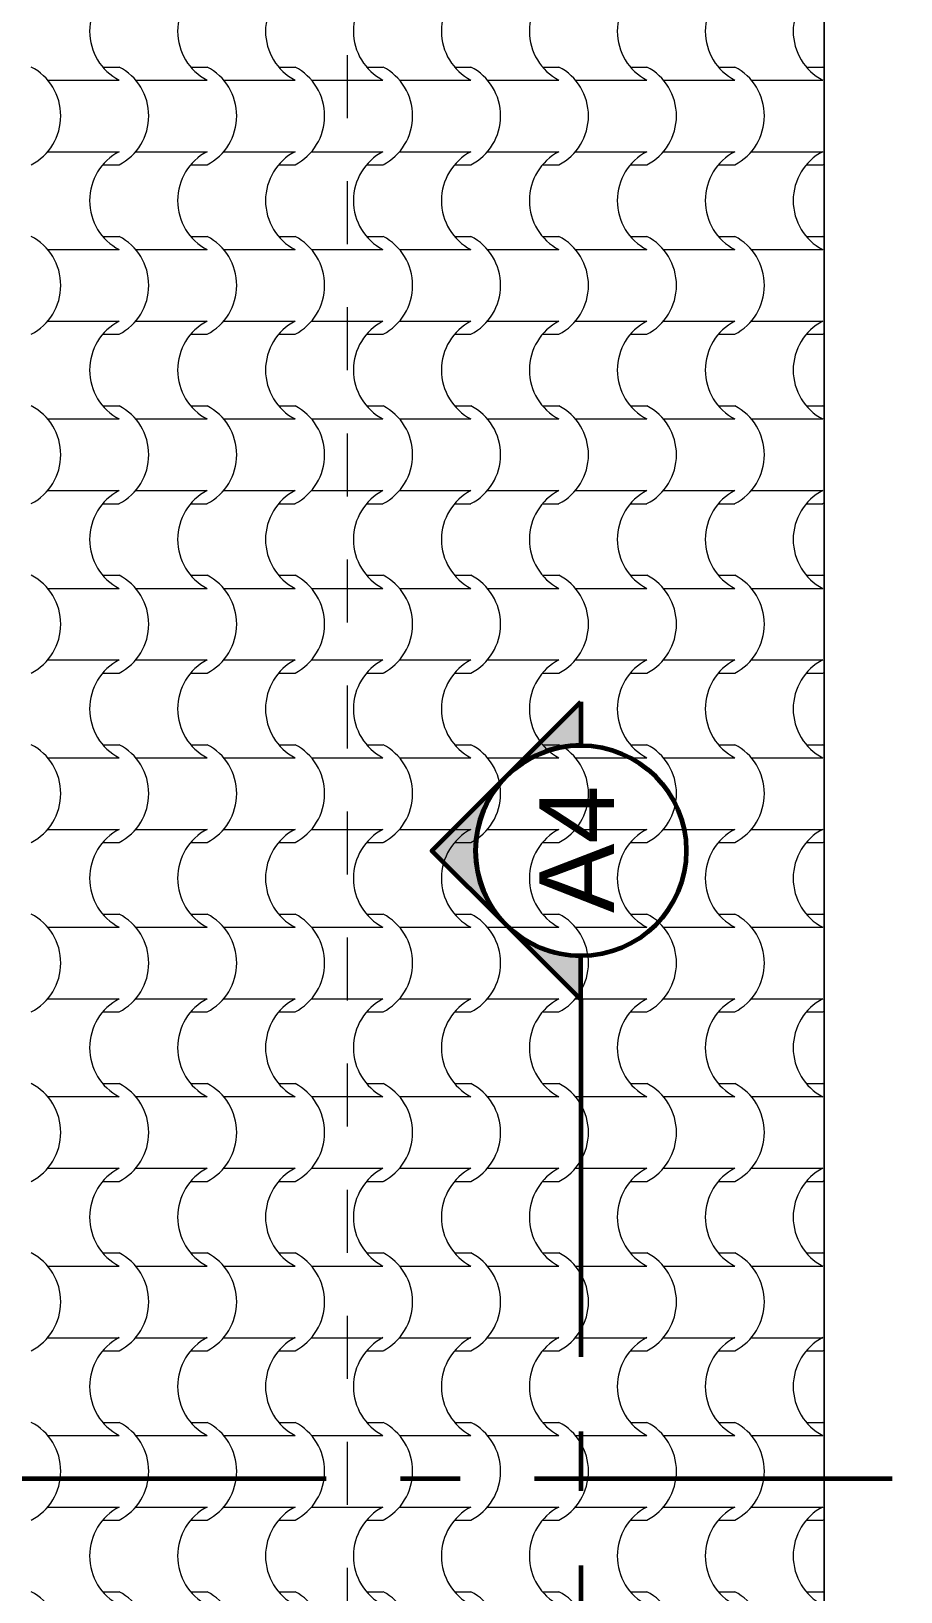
# Model space of a CAD drawing. Header units: metres. Extents: x -41 to 412, y -15 to 25.
# Drawn here: x 141.819 to 143.278, y 9.293 to 11.913 of the extents above; entities that cross this region are included whole.
import ezdxf

# ---------------------------------------------------------------- set-up
doc = ezdxf.new("R2010")
doc.units = ezdxf.units.M
doc.header["$MEASUREMENT"] = 0
doc.linetypes.add('Dashed', pattern=[0.211667, 0.105833, -0.105833])
doc.linetypes.add('Linea punta', pattern=[0.85, 0.6, -0.125, 0, -0.125])
for name, color, linetype in [('2D Drafting - General', 7, 'Continuous'), ('Dimensioning - General', 7, 'Continuous'), ('Interior - Furniture', 7, 'Continuous'), ('Marker - Section', 7, 'Continuous'), ('Shell - Roof', 7, 'Continuous')]:
    doc.layers.add(name, color=color, linetype=linetype)
doc.styles.add('GENERATED_STYLE_2', font='arial.ttf')
doc.dimstyles.new('GENERATED_STYLE__1', dxfattribs={"dimtxt": 0.1, "dimasz": 0.0475, "dimexe": 0.18, "dimexo": 0.2, "dimgap": 0.09, "dimtad": 3, "dimzin": 0, "dimdsep": 46, "dimtxsty": 'GENERATED_STYLE_2', "dimblk": 'ARROWHEAD_2', "dimblk1": 'ARROWHEAD_2', "dimblk2": 'ARROWHEAD_2', "dimcen": 0.09, "dimclrd": 256, "dimclre": 256, "dimclrt": 5, "dimazin": 0, "dimtfac": 1, "dimtdec": 4, "dimtmove": 0, "dimatfit": 3, "dimfxl": 1, "dimtolj": 1, "dimtzin": 0, "dimarcsym": 0})

# ---------------------------------------------------------------- blocks, each defined once
blk = doc.blocks.new('*X48', base_point=(152.192, 0))
at = {"layer": 'Shell - Roof', "color": 23, "linetype": 'Continuous', "lineweight": 13, "true_color": 0xbf8080}
for p, q in [((141.9386, 11.8528), (141.9661, 11.8528)), ((142.0862, 11.8528), (142.1138, 11.8528)), ((142.2339, 11.8528), (142.2614, 11.8528)), ((142.3815, 11.8528), (142.409, 11.8528)), ((142.5291, 11.8528), (142.5567, 11.8528)), ((142.6768, 11.8528), (142.7043, 11.8528)), ((142.8244, 11.8528), (142.8519, 11.8528)), ((142.972, 11.8528), (142.9996, 11.8528)), ((143.1197, 11.8528), (143.1472, 11.8528)), ((141.8464, 11.8308), (141.9063, 11.8308)), ((141.9063, 11.8308), (141.9661, 11.8308)), ((141.994, 11.8308), (142.0539, 11.8308)), ((142.0539, 11.8308), (142.1138, 11.8308)), ((142.1417, 11.8308), (142.2015, 11.8308)), ((142.2015, 11.8308), (142.2614, 11.8308)), ((142.2893, 11.8308), (142.3492, 11.8308)), ((142.3492, 11.8308), (142.409, 11.8308)), ((142.4369, 11.8308), (142.4968, 11.8308)), ((142.4968, 11.8308), (142.5567, 11.8308)), ((142.5846, 11.8308), (142.6444, 11.8308)), ((142.6444, 11.8308), (142.7043, 11.8308)), ((142.7322, 11.8308), (142.7921, 11.8308)), ((142.7921, 11.8308), (142.8519, 11.8308)), ((142.8798, 11.8308), (142.9397, 11.8308)), ((142.9397, 11.8308), (142.9996, 11.8308)), ((143.0274, 11.8308), (143.0873, 11.8308)), ((143.0873, 11.8308), (143.1472, 11.8308)), ((141.8464, 11.7106), (141.9063, 11.7106)), ((141.9063, 11.7106), (141.9661, 11.7106)), ((141.9386, 11.6886), (141.9661, 11.6886)), ((141.994, 11.7106), (142.0539, 11.7106)), ((142.0539, 11.7106), (142.1138, 11.7106)), ((142.0862, 11.6886), (142.1138, 11.6886)), ((142.1417, 11.7106), (142.2015, 11.7106)), ((142.2015, 11.7106), (142.2614, 11.7106)), ((142.2339, 11.6886), (142.2614, 11.6886)), ((142.2893, 11.7106), (142.3492, 11.7106)), ((142.3492, 11.7106), (142.409, 11.7106)), ((142.3815, 11.6886), (142.409, 11.6886)), ((142.4369, 11.7106), (142.4968, 11.7106)), ((142.4968, 11.7106), (142.5567, 11.7106)), ((142.5291, 11.6886), (142.5567, 11.6886)), ((142.5846, 11.7106), (142.6444, 11.7106)), ((142.6444, 11.7106), (142.7043, 11.7106)), ((142.6768, 11.6886), (142.7043, 11.6886)), ((142.7322, 11.7106), (142.7921, 11.7106)), ((142.7921, 11.7106), (142.8519, 11.7106)), ((142.8244, 11.6886), (142.8519, 11.6886)), ((142.8798, 11.7106), (142.9397, 11.7106)), ((142.9397, 11.7106), (142.9996, 11.7106)), ((142.972, 11.6886), (142.9996, 11.6886)), ((143.0274, 11.7106), (143.0873, 11.7106)), ((143.0873, 11.7106), (143.1472, 11.7106)), ((143.1197, 11.6886), (143.1472, 11.6886)), ((141.9386, 11.5684), (141.9661, 11.5684)), ((142.0862, 11.5684), (142.1138, 11.5684)), ((142.2339, 11.5684), (142.2614, 11.5684)), ((142.3815, 11.5684), (142.409, 11.5684)), ((142.5291, 11.5684), (142.5567, 11.5684)), ((142.6768, 11.5684), (142.7043, 11.5684)), ((142.8244, 11.5684), (142.8519, 11.5684)), ((142.972, 11.5684), (142.9996, 11.5684)), ((143.1197, 11.5684), (143.1472, 11.5684)), ((141.8464, 11.5463), (141.9063, 11.5463)), ((141.9063, 11.5463), (141.9661, 11.5463)), ((141.994, 11.5463), (142.0539, 11.5463)), ((142.0539, 11.5463), (142.1138, 11.5463)), ((142.1417, 11.5463), (142.2015, 11.5463)), ((142.2015, 11.5463), (142.2614, 11.5463)), ((142.2893, 11.5463), (142.3492, 11.5463)), ((142.3492, 11.5463), (142.409, 11.5463)), ((142.4369, 11.5463), (142.4968, 11.5463)), ((142.4968, 11.5463), (142.5567, 11.5463)), ((142.5846, 11.5463), (142.6444, 11.5463)), ((142.6444, 11.5463), (142.7043, 11.5463)), ((142.7322, 11.5463), (142.7921, 11.5463)), ((142.7921, 11.5463), (142.8519, 11.5463)), ((142.8798, 11.5463), (142.9397, 11.5463)), ((142.9397, 11.5463), (142.9996, 11.5463)), ((143.0274, 11.5463), (143.0873, 11.5463)), ((143.0873, 11.5463), (143.1472, 11.5463)), ((141.8464, 11.4261), (141.9063, 11.4261)), ((141.9063, 11.4261), (141.9661, 11.4261)), ((141.994, 11.4261), (142.0539, 11.4261)), ((142.0539, 11.4261), (142.1138, 11.4261)), ((142.1417, 11.4261), (142.2015, 11.4261)), ((142.2015, 11.4261), (142.2614, 11.4261)), ((142.2893, 11.4261), (142.3492, 11.4261)), ((142.3492, 11.4261), (142.409, 11.4261)), ((142.4369, 11.4261), (142.4968, 11.4261)), ((142.4968, 11.4261), (142.5567, 11.4261)), ((142.5846, 11.4261), (142.6444, 11.4261)), ((142.6444, 11.4261), (142.7043, 11.4261)), ((142.7322, 11.4261), (142.7921, 11.4261)), ((142.7921, 11.4261), (142.8519, 11.4261)), ((142.8798, 11.4261), (142.9397, 11.4261)), ((142.9397, 11.4261), (142.9996, 11.4261)), ((143.0274, 11.4261), (143.0873, 11.4261)), ((143.0873, 11.4261), (143.1472, 11.4261)), ((141.9386, 11.4041), (141.9661, 11.4041)), ((142.0862, 11.4041), (142.1138, 11.4041)), ((142.2339, 11.4041), (142.2614, 11.4041)), ((142.3815, 11.4041), (142.409, 11.4041)), ((142.5291, 11.4041), (142.5567, 11.4041)), ((142.6768, 11.4041), (142.7043, 11.4041)), ((142.8244, 11.4041), (142.8519, 11.4041)), ((142.972, 11.4041), (142.9996, 11.4041)), ((143.1197, 11.4041), (143.1472, 11.4041)), ((141.9386, 11.2839), (141.9661, 11.2839)), ((142.0862, 11.2839), (142.1138, 11.2839)), ((142.2339, 11.2839), (142.2614, 11.2839)), ((142.3815, 11.2839), (142.409, 11.2839)), ((142.5291, 11.2839), (142.5567, 11.2839)), ((142.6768, 11.2839), (142.7043, 11.2839)), ((142.8244, 11.2839), (142.8519, 11.2839)), ((142.972, 11.2839), (142.9996, 11.2839)), ((143.1197, 11.2839), (143.1472, 11.2839)), ((141.8464, 11.2619), (141.9063, 11.2619)), ((141.9063, 11.2619), (141.9661, 11.2619)), ((141.994, 11.2619), (142.0539, 11.2619)), ((142.0539, 11.2619), (142.1138, 11.2619)), ((142.1417, 11.2619), (142.2015, 11.2619)), ((142.2015, 11.2619), (142.2614, 11.2619)), ((142.2893, 11.2619), (142.3492, 11.2619)), ((142.3492, 11.2619), (142.409, 11.2619)), ((142.4369, 11.2619), (142.4968, 11.2619)), ((142.4968, 11.2619), (142.5567, 11.2619)), ((142.5846, 11.2619), (142.6444, 11.2619)), ((142.6444, 11.2619), (142.7043, 11.2619)), ((142.7322, 11.2619), (142.7921, 11.2619)), ((142.7921, 11.2619), (142.8519, 11.2619)), ((142.8798, 11.2619), (142.9397, 11.2619)), ((142.9397, 11.2619), (142.9996, 11.2619)), ((143.0274, 11.2619), (143.0873, 11.2619)), ((143.0873, 11.2619), (143.1472, 11.2619)), ((141.8464, 11.1416), (141.9063, 11.1416)), ((141.9063, 11.1416), (141.9661, 11.1416)), ((141.994, 11.1416), (142.0539, 11.1416)), ((142.0539, 11.1416), (142.1138, 11.1416)), ((142.1417, 11.1416), (142.2015, 11.1416)), ((142.2015, 11.1416), (142.2614, 11.1416)), ((142.2893, 11.1416), (142.3492, 11.1416)), ((142.3492, 11.1416), (142.409, 11.1416)), ((142.4369, 11.1416), (142.4968, 11.1416)), ((142.4968, 11.1416), (142.5567, 11.1416)), ((142.5846, 11.1416), (142.6444, 11.1416)), ((142.6444, 11.1416), (142.7043, 11.1416)), ((142.7322, 11.1416), (142.7921, 11.1416)), ((142.7921, 11.1416), (142.8519, 11.1416)), ((142.8798, 11.1416), (142.9397, 11.1416)), ((142.9397, 11.1416), (142.9996, 11.1416)), ((143.0274, 11.1416), (143.0873, 11.1416)), ((143.0873, 11.1416), (143.1472, 11.1416)), ((141.9386, 11.1196), (141.9661, 11.1196)), ((142.0862, 11.1196), (142.1138, 11.1196)), ((142.2339, 11.1196), (142.2614, 11.1196)), ((142.3815, 11.1196), (142.409, 11.1196)), ((142.5291, 11.1196), (142.5567, 11.1196)), ((142.6768, 11.1196), (142.7043, 11.1196)), ((142.8244, 11.1196), (142.8519, 11.1196)), ((142.972, 11.1196), (142.9996, 11.1196)), ((143.1197, 11.1196), (143.1472, 11.1196)), ((141.9386, 10.9994), (141.9661, 10.9994)), ((142.0862, 10.9994), (142.1138, 10.9994)), ((142.2339, 10.9994), (142.2614, 10.9994)), ((142.3815, 10.9994), (142.409, 10.9994)), ((142.5291, 10.9994), (142.5567, 10.9994)), ((142.6768, 10.9994), (142.7043, 10.9994)), ((142.8244, 10.9994), (142.8519, 10.9994)), ((142.972, 10.9994), (142.9996, 10.9994)), ((143.1197, 10.9994), (143.1472, 10.9994)), ((141.8464, 10.9774), (141.9063, 10.9774)), ((141.9063, 10.9774), (141.9661, 10.9774)), ((141.994, 10.9774), (142.0539, 10.9774)), ((142.0539, 10.9774), (142.1138, 10.9774)), ((142.1417, 10.9774), (142.2015, 10.9774)), ((142.2015, 10.9774), (142.2614, 10.9774)), ((142.2893, 10.9774), (142.3492, 10.9774)), ((142.3492, 10.9774), (142.409, 10.9774)), ((142.4369, 10.9774), (142.4968, 10.9774)), ((142.4968, 10.9774), (142.5567, 10.9774)), ((142.5846, 10.9774), (142.6444, 10.9774)), ((142.6444, 10.9774), (142.7043, 10.9774)), ((142.7322, 10.9774), (142.7921, 10.9774)), ((142.7921, 10.9774), (142.8519, 10.9774)), ((142.8798, 10.9774), (142.9397, 10.9774)), ((142.9397, 10.9774), (142.9996, 10.9774)), ((143.0274, 10.9774), (143.0873, 10.9774)), ((143.0873, 10.9774), (143.1472, 10.9774)), ((141.8464, 10.8572), (141.9063, 10.8572)), ((141.9063, 10.8572), (141.9661, 10.8572)), ((141.994, 10.8572), (142.0539, 10.8572)), ((142.0539, 10.8572), (142.1138, 10.8572)), ((142.1417, 10.8572), (142.2015, 10.8572)), ((142.2015, 10.8572), (142.2614, 10.8572)), ((142.2893, 10.8572), (142.3492, 10.8572)), ((142.3492, 10.8572), (142.409, 10.8572)), ((142.4369, 10.8572), (142.4968, 10.8572)), ((142.4968, 10.8572), (142.5567, 10.8572)), ((142.5846, 10.8572), (142.6444, 10.8572)), ((142.6444, 10.8572), (142.7043, 10.8572)), ((142.7322, 10.8572), (142.7921, 10.8572)), ((142.7921, 10.8572), (142.8519, 10.8572)), ((142.8798, 10.8572), (142.9397, 10.8572)), ((142.9397, 10.8572), (142.9996, 10.8572)), ((143.0274, 10.8572), (143.0873, 10.8572)), ((143.0873, 10.8572), (143.1472, 10.8572)), ((141.9386, 10.8351), (141.9661, 10.8351)), ((142.0862, 10.8351), (142.1138, 10.8351)), ((142.2339, 10.8351), (142.2614, 10.8351)), ((142.3815, 10.8351), (142.409, 10.8351)), ((142.5291, 10.8351), (142.5567, 10.8351)), ((142.6768, 10.8351), (142.7043, 10.8351)), ((142.8244, 10.8351), (142.8519, 10.8351)), ((142.972, 10.8351), (142.9996, 10.8351)), ((143.1197, 10.8351), (143.1472, 10.8351)), ((141.8464, 10.6929), (141.9063, 10.6929)), ((141.9063, 10.6929), (141.9661, 10.6929)), ((141.9386, 10.7149), (141.9661, 10.7149)), ((141.994, 10.6929), (142.0539, 10.6929)), ((142.0539, 10.6929), (142.1138, 10.6929)), ((142.0862, 10.7149), (142.1138, 10.7149)), ((142.1417, 10.6929), (142.2015, 10.6929)), ((142.2015, 10.6929), (142.2614, 10.6929)), ((142.2339, 10.7149), (142.2614, 10.7149)), ((142.2893, 10.6929), (142.3492, 10.6929)), ((142.3492, 10.6929), (142.409, 10.6929)), ((142.3815, 10.7149), (142.409, 10.7149)), ((142.4369, 10.6929), (142.4968, 10.6929)), ((142.4968, 10.6929), (142.5567, 10.6929)), ((142.5291, 10.7149), (142.5567, 10.7149)), ((142.5846, 10.6929), (142.6444, 10.6929)), ((142.6444, 10.6929), (142.7043, 10.6929)), ((142.6768, 10.7149), (142.7043, 10.7149)), ((142.7322, 10.6929), (142.7921, 10.6929)), ((142.7921, 10.6929), (142.8519, 10.6929)), ((142.8244, 10.7149), (142.8519, 10.7149)), ((142.8798, 10.6929), (142.9397, 10.6929)), ((142.9397, 10.6929), (142.9996, 10.6929)), ((142.972, 10.7149), (142.9996, 10.7149)), ((143.0274, 10.6929), (143.0873, 10.6929)), ((143.0873, 10.6929), (143.1472, 10.6929)), ((143.1197, 10.7149), (143.1472, 10.7149)), ((141.8464, 10.5727), (141.9063, 10.5727)), ((141.9063, 10.5727), (141.9661, 10.5727)), ((141.994, 10.5727), (142.0539, 10.5727)), ((142.0539, 10.5727), (142.1138, 10.5727)), ((142.1417, 10.5727), (142.2015, 10.5727)), ((142.2015, 10.5727), (142.2614, 10.5727)), ((142.2893, 10.5727), (142.3492, 10.5727)), ((142.3492, 10.5727), (142.409, 10.5727)), ((142.4369, 10.5727), (142.4968, 10.5727)), ((142.4968, 10.5727), (142.5567, 10.5727)), ((142.5846, 10.5727), (142.6444, 10.5727)), ((142.6444, 10.5727), (142.7043, 10.5727)), ((142.7322, 10.5727), (142.7921, 10.5727)), ((142.7921, 10.5727), (142.8519, 10.5727)), ((142.8798, 10.5727), (142.9397, 10.5727)), ((142.9397, 10.5727), (142.9996, 10.5727)), ((143.0274, 10.5727), (143.0873, 10.5727)), ((143.0873, 10.5727), (143.1472, 10.5727)), ((141.9386, 10.5507), (141.9661, 10.5507)), ((142.0862, 10.5507), (142.1138, 10.5507)), ((142.2339, 10.5507), (142.2614, 10.5507)), ((142.3815, 10.5507), (142.409, 10.5507)), ((142.5291, 10.5507), (142.5567, 10.5507)), ((142.6768, 10.5507), (142.7043, 10.5507)), ((142.8244, 10.5507), (142.8519, 10.5507)), ((142.972, 10.5507), (142.9996, 10.5507)), ((143.1197, 10.5507), (143.1472, 10.5507)), ((141.9386, 10.4304), (141.9661, 10.4304)), ((142.0862, 10.4304), (142.1138, 10.4304)), ((142.2339, 10.4304), (142.2614, 10.4304)), ((142.3815, 10.4304), (142.409, 10.4304)), ((142.5291, 10.4304), (142.5567, 10.4304)), ((142.6768, 10.4304), (142.7043, 10.4304)), ((142.8244, 10.4304), (142.8519, 10.4304)), ((142.972, 10.4304), (142.9996, 10.4304)), ((143.1197, 10.4304), (143.1472, 10.4304)), ((141.8464, 10.4084), (141.9063, 10.4084)), ((141.9063, 10.4084), (141.9661, 10.4084)), ((141.994, 10.4084), (142.0539, 10.4084)), ((142.0539, 10.4084), (142.1138, 10.4084)), ((142.1417, 10.4084), (142.2015, 10.4084)), ((142.2015, 10.4084), (142.2614, 10.4084)), ((142.2893, 10.4084), (142.3492, 10.4084)), ((142.3492, 10.4084), (142.409, 10.4084)), ((142.4369, 10.4084), (142.4968, 10.4084)), ((142.4968, 10.4084), (142.5567, 10.4084)), ((142.5846, 10.4084), (142.6444, 10.4084)), ((142.6444, 10.4084), (142.7043, 10.4084)), ((142.7322, 10.4084), (142.7921, 10.4084)), ((142.7921, 10.4084), (142.8519, 10.4084)), ((142.8798, 10.4084), (142.9397, 10.4084)), ((142.9397, 10.4084), (142.9996, 10.4084)), ((143.0274, 10.4084), (143.0873, 10.4084)), ((143.0873, 10.4084), (143.1472, 10.4084)), ((141.8464, 10.2882), (141.9063, 10.2882)), ((141.9063, 10.2882), (141.9661, 10.2882)), ((141.994, 10.2882), (142.0539, 10.2882)), ((142.0539, 10.2882), (142.1138, 10.2882)), ((142.1417, 10.2882), (142.2015, 10.2882)), ((142.2015, 10.2882), (142.2614, 10.2882)), ((142.2893, 10.2882), (142.3492, 10.2882)), ((142.3492, 10.2882), (142.409, 10.2882)), ((142.4369, 10.2882), (142.4968, 10.2882)), ((142.4968, 10.2882), (142.5567, 10.2882)), ((142.5846, 10.2882), (142.6444, 10.2882)), ((142.6444, 10.2882), (142.7043, 10.2882)), ((142.7322, 10.2882), (142.7921, 10.2882)), ((142.7921, 10.2882), (142.8519, 10.2882)), ((142.8798, 10.2882), (142.9397, 10.2882)), ((142.9397, 10.2882), (142.9996, 10.2882)), ((143.0274, 10.2882), (143.0873, 10.2882)), ((143.0873, 10.2882), (143.1472, 10.2882)), ((141.9386, 10.2662), (141.9661, 10.2662)), ((142.0862, 10.2662), (142.1138, 10.2662)), ((142.2339, 10.2662), (142.2614, 10.2662)), ((142.3815, 10.2662), (142.409, 10.2662)), ((142.5291, 10.2662), (142.5567, 10.2662)), ((142.6768, 10.2662), (142.7043, 10.2662)), ((142.8244, 10.2662), (142.8519, 10.2662)), ((142.972, 10.2662), (142.9996, 10.2662)), ((143.1197, 10.2662), (143.1472, 10.2662)), ((141.9386, 10.146), (141.9661, 10.146)), ((142.0862, 10.146), (142.1138, 10.146)), ((142.2339, 10.146), (142.2614, 10.146)), ((142.3815, 10.146), (142.409, 10.146)), ((142.5291, 10.146), (142.5567, 10.146)), ((142.6768, 10.146), (142.7043, 10.146)), ((142.8244, 10.146), (142.8519, 10.146)), ((142.972, 10.146), (142.9996, 10.146)), ((143.1197, 10.146), (143.1472, 10.146)), ((141.8464, 10.1239), (141.9063, 10.1239)), ((141.9063, 10.1239), (141.9661, 10.1239)), ((141.994, 10.1239), (142.0539, 10.1239)), ((142.0539, 10.1239), (142.1138, 10.1239)), ((142.1417, 10.1239), (142.2015, 10.1239)), ((142.2015, 10.1239), (142.2614, 10.1239)), ((142.2893, 10.1239), (142.3492, 10.1239)), ((142.3492, 10.1239), (142.409, 10.1239)), ((142.4369, 10.1239), (142.4968, 10.1239)), ((142.4968, 10.1239), (142.5567, 10.1239)), ((142.5846, 10.1239), (142.6444, 10.1239)), ((142.6444, 10.1239), (142.7043, 10.1239)), ((142.7322, 10.1239), (142.7921, 10.1239)), ((142.7921, 10.1239), (142.8519, 10.1239)), ((142.8798, 10.1239), (142.9397, 10.1239)), ((142.9397, 10.1239), (142.9996, 10.1239)), ((143.0274, 10.1239), (143.0873, 10.1239)), ((143.0873, 10.1239), (143.1472, 10.1239)), ((141.8464, 10.0037), (141.9063, 10.0037)), ((141.9063, 10.0037), (141.9661, 10.0037)), ((141.994, 10.0037), (142.0539, 10.0037)), ((142.0539, 10.0037), (142.1138, 10.0037)), ((142.1417, 10.0037), (142.2015, 10.0037)), ((142.2015, 10.0037), (142.2614, 10.0037)), ((142.2893, 10.0037), (142.3492, 10.0037)), ((142.3492, 10.0037), (142.409, 10.0037)), ((142.4369, 10.0037), (142.4968, 10.0037)), ((142.4968, 10.0037), (142.5567, 10.0037)), ((142.5846, 10.0037), (142.6444, 10.0037)), ((142.6444, 10.0037), (142.7043, 10.0037)), ((142.7322, 10.0037), (142.7921, 10.0037)), ((142.7921, 10.0037), (142.8519, 10.0037)), ((142.8798, 10.0037), (142.9397, 10.0037)), ((142.9397, 10.0037), (142.9996, 10.0037)), ((143.0274, 10.0037), (143.0873, 10.0037)), ((143.0873, 10.0037), (143.1472, 10.0037)), ((141.9386, 9.9817), (141.9661, 9.9817)), ((142.0862, 9.9817), (142.1138, 9.9817)), ((142.2339, 9.9817), (142.2614, 9.9817)), ((142.3815, 9.9817), (142.409, 9.9817)), ((142.5291, 9.9817), (142.5567, 9.9817)), ((142.6768, 9.9817), (142.7043, 9.9817)), ((142.8244, 9.9817), (142.8519, 9.9817)), ((142.972, 9.9817), (142.9996, 9.9817)), ((143.1197, 9.9817), (143.1472, 9.9817)), ((141.9386, 9.8615), (141.9661, 9.8615)), ((142.0862, 9.8615), (142.1138, 9.8615)), ((142.2339, 9.8615), (142.2614, 9.8615)), ((142.3815, 9.8615), (142.409, 9.8615)), ((142.5291, 9.8615), (142.5567, 9.8615)), ((142.6768, 9.8615), (142.7043, 9.8615)), ((142.8244, 9.8615), (142.8519, 9.8615)), ((142.972, 9.8615), (142.9996, 9.8615)), ((143.1197, 9.8615), (143.1472, 9.8615)), ((141.8464, 9.8395), (141.9063, 9.8395)), ((141.9063, 9.8395), (141.9661, 9.8395)), ((141.994, 9.8395), (142.0539, 9.8395)), ((142.0539, 9.8395), (142.1138, 9.8395)), ((142.1417, 9.8395), (142.2015, 9.8395)), ((142.2015, 9.8395), (142.2614, 9.8395)), ((142.2893, 9.8395), (142.3492, 9.8395)), ((142.3492, 9.8395), (142.409, 9.8395)), ((142.4369, 9.8395), (142.4968, 9.8395)), ((142.4968, 9.8395), (142.5567, 9.8395)), ((142.5846, 9.8395), (142.6444, 9.8395)), ((142.6444, 9.8395), (142.7043, 9.8395)), ((142.7322, 9.8395), (142.7921, 9.8395)), ((142.7921, 9.8395), (142.8519, 9.8395)), ((142.8798, 9.8395), (142.9397, 9.8395)), ((142.9397, 9.8395), (142.9996, 9.8395)), ((143.0274, 9.8395), (143.0873, 9.8395)), ((143.0873, 9.8395), (143.1472, 9.8395)), ((141.8464, 9.7192), (141.9063, 9.7192)), ((141.9063, 9.7192), (141.9661, 9.7192)), ((141.9386, 9.6972), (141.9661, 9.6972)), ((141.994, 9.7192), (142.0539, 9.7192)), ((142.0539, 9.7192), (142.1138, 9.7192)), ((142.0862, 9.6972), (142.1138, 9.6972)), ((142.1417, 9.7192), (142.2015, 9.7192)), ((142.2015, 9.7192), (142.2614, 9.7192)), ((142.2339, 9.6972), (142.2614, 9.6972)), ((142.2893, 9.7192), (142.3492, 9.7192)), ((142.3492, 9.7192), (142.409, 9.7192)), ((142.3815, 9.6972), (142.409, 9.6972)), ((142.4369, 9.7192), (142.4968, 9.7192)), ((142.4968, 9.7192), (142.5567, 9.7192)), ((142.5291, 9.6972), (142.5567, 9.6972)), ((142.5846, 9.7192), (142.6444, 9.7192)), ((142.6444, 9.7192), (142.7043, 9.7192)), ((142.6768, 9.6972), (142.7043, 9.6972)), ((142.7322, 9.7192), (142.7921, 9.7192)), ((142.7921, 9.7192), (142.8519, 9.7192)), ((142.8244, 9.6972), (142.8519, 9.6972)), ((142.8798, 9.7192), (142.9397, 9.7192)), ((142.9397, 9.7192), (142.9996, 9.7192)), ((142.972, 9.6972), (142.9996, 9.6972)), ((143.0274, 9.7192), (143.0873, 9.7192)), ((143.0873, 9.7192), (143.1472, 9.7192)), ((143.1197, 9.6972), (143.1472, 9.6972)), ((141.9386, 9.577), (141.9661, 9.577)), ((142.0862, 9.577), (142.1138, 9.577)), ((142.2339, 9.577), (142.2614, 9.577)), ((142.3815, 9.577), (142.409, 9.577)), ((142.5291, 9.577), (142.5567, 9.577)), ((142.6768, 9.577), (142.7043, 9.577)), ((142.8244, 9.577), (142.8519, 9.577)), ((142.972, 9.577), (142.9996, 9.577)), ((143.1197, 9.577), (143.1472, 9.577)), ((141.8464, 9.555), (141.9063, 9.555)), ((141.9063, 9.555), (141.9661, 9.555)), ((141.994, 9.555), (142.0539, 9.555)), ((142.0539, 9.555), (142.1138, 9.555)), ((142.1417, 9.555), (142.2015, 9.555)), ((142.2015, 9.555), (142.2614, 9.555)), ((142.2893, 9.555), (142.3492, 9.555)), ((142.3492, 9.555), (142.409, 9.555)), ((142.4369, 9.555), (142.4968, 9.555)), ((142.4968, 9.555), (142.5567, 9.555)), ((142.5846, 9.555), (142.6444, 9.555)), ((142.6444, 9.555), (142.7043, 9.555)), ((142.7322, 9.555), (142.7921, 9.555)), ((142.7921, 9.555), (142.8519, 9.555)), ((142.8798, 9.555), (142.9397, 9.555)), ((142.9397, 9.555), (142.9996, 9.555)), ((143.0274, 9.555), (143.0873, 9.555)), ((143.0873, 9.555), (143.1472, 9.555)), ((141.8464, 9.4348), (141.9063, 9.4348)), ((141.9063, 9.4348), (141.9661, 9.4348)), ((141.994, 9.4348), (142.0539, 9.4348)), ((142.0539, 9.4348), (142.1138, 9.4348)), ((142.1417, 9.4348), (142.2015, 9.4348)), ((142.2015, 9.4348), (142.2614, 9.4348)), ((142.2893, 9.4348), (142.3492, 9.4348)), ((142.3492, 9.4348), (142.409, 9.4348)), ((142.4369, 9.4348), (142.4968, 9.4348)), ((142.4968, 9.4348), (142.5567, 9.4348)), ((142.5846, 9.4348), (142.6444, 9.4348)), ((142.6444, 9.4348), (142.7043, 9.4348)), ((142.7322, 9.4348), (142.7921, 9.4348)), ((142.7921, 9.4348), (142.8519, 9.4348)), ((142.8798, 9.4348), (142.9397, 9.4348)), ((142.9397, 9.4348), (142.9996, 9.4348)), ((143.0274, 9.4348), (143.0873, 9.4348)), ((143.0873, 9.4348), (143.1472, 9.4348)), ((141.9386, 9.4127), (141.9661, 9.4127)), ((142.0862, 9.4127), (142.1138, 9.4127)), ((142.2339, 9.4127), (142.2614, 9.4127)), ((142.3815, 9.4127), (142.409, 9.4127)), ((142.5291, 9.4127), (142.5567, 9.4127)), ((142.6768, 9.4127), (142.7043, 9.4127)), ((142.8244, 9.4127), (142.8519, 9.4127)), ((142.972, 9.4127), (142.9996, 9.4127)), ((143.1197, 9.4127), (143.1472, 9.4127)), ((141.9386, 9.2925), (141.9661, 9.2925)), ((142.0862, 9.2925), (142.1138, 9.2925)), ((142.2339, 9.2925), (142.2614, 9.2925)), ((142.3815, 9.2925), (142.409, 9.2925)), ((142.5291, 9.2925), (142.5567, 9.2925)), ((142.6768, 9.2925), (142.7043, 9.2925)), ((142.8244, 9.2925), (142.8519, 9.2925)), ((142.972, 9.2925), (142.9996, 9.2925)), ((143.1197, 9.2925), (143.1472, 9.2925))]:
    blk.add_line(p, q, dxfattribs=at)
for centre, major_axis, start_param, end_param in [((142.0073, 11.9127), (0, 0.0925), 0.471039, 1.56782), ((142.155, 11.9127), (0, 0.0925), 0.471039, 1.56782), ((142.3026, 11.9127), (0, 0.0925), 0.471039, 1.56782), ((142.4502, 11.9127), (0, 0.0925), 0.471039, 1.56782), ((142.5979, 11.9127), (0, 0.0925), 0.471039, 1.56782), ((142.7455, 11.9127), (0, 0.0925), 0.471039, 1.56782), ((142.8931, 11.9127), (0, 0.0925), 0.471039, 1.56782), ((143.0408, 11.9127), (0, 0.0925), 0.471039, 1.56782), ((143.1884, 11.9127), (0, 0.0925), 0.471039, 1.56782), ((142.0073, 11.9132), (0, 0.0925), 1.573772, 2.670554), ((142.155, 11.9132), (0, 0.0925), 1.573772, 2.670554), ((142.3026, 11.9132), (0, 0.0925), 1.573772, 2.670554), ((142.4502, 11.9132), (0, 0.0925), 1.573772, 2.670554), ((142.5979, 11.9132), (0, 0.0925), 1.573772, 2.670554), ((142.7455, 11.9132), (0, 0.0925), 1.573772, 2.670554), ((142.8931, 11.9132), (0, 0.0925), 1.573772, 2.670554), ((143.0408, 11.9132), (0, 0.0925), 1.573772, 2.670554), ((143.1884, 11.9132), (0, 0.0925), 1.573772, 2.670554), ((141.7779, 11.7707), (0, 0.0919), 3.607672, 5.817106), ((141.9256, 11.7707), (0, 0.0919), 3.607672, 5.817106), ((142.0732, 11.7707), (0, 0.0919), 3.607672, 5.817106), ((142.2208, 11.7707), (0, 0.0919), 3.607672, 5.817106), ((142.3685, 11.7707), (0, 0.0919), 3.607672, 5.817106), ((142.5161, 11.7707), (0, 0.0919), 3.607672, 5.817106), ((142.6637, 11.7707), (0, 0.0919), 3.607672, 5.817106), ((142.8114, 11.7707), (0, 0.0919), 3.607672, 5.817106), ((142.959, 11.7707), (0, 0.0919), 3.607672, 5.817106), ((143.1066, 11.7707), (0, 0.0919), 5.786515, 5.817106), ((142.0073, 11.6282), (0, 0.0925), 0.471039, 1.56782), ((142.155, 11.6282), (0, 0.0925), 0.471039, 1.56782), ((142.3026, 11.6282), (0, 0.0925), 0.471039, 1.56782), ((142.4502, 11.6282), (0, 0.0925), 0.471039, 1.56782), ((142.5979, 11.6282), (0, 0.0925), 0.471039, 1.56782), ((142.7455, 11.6282), (0, 0.0925), 0.471039, 1.56782), ((142.8931, 11.6282), (0, 0.0925), 0.471039, 1.56782), ((143.0408, 11.6282), (0, 0.0925), 0.471039, 1.56782), ((143.1884, 11.6282), (0, 0.0925), 0.471039, 1.56782), ((143.1066, 11.7707), (0, 0.0919), 3.607672, 3.638263), ((142.0073, 11.6287), (0, 0.0925), 1.573772, 2.670554), ((142.155, 11.6287), (0, 0.0925), 1.573772, 2.670554), ((142.3026, 11.6287), (0, 0.0925), 1.573772, 2.670554), ((142.4502, 11.6287), (0, 0.0925), 1.573772, 2.670554), ((142.5979, 11.6287), (0, 0.0925), 1.573772, 2.670554), ((142.7455, 11.6287), (0, 0.0925), 1.573772, 2.670554), ((142.8931, 11.6287), (0, 0.0925), 1.573772, 2.670554), ((143.0408, 11.6287), (0, 0.0925), 1.573772, 2.670554), ((143.1884, 11.6287), (0, 0.0925), 1.573772, 2.670554), ((141.7779, 11.4862), (0, 0.0919), 3.607672, 5.817106), ((141.9256, 11.4862), (0, 0.0919), 3.607672, 5.817106), ((142.0732, 11.4862), (0, 0.0919), 3.607672, 5.817106), ((142.2208, 11.4862), (0, 0.0919), 3.607672, 5.817106), ((142.3685, 11.4862), (0, 0.0919), 3.607672, 5.817106), ((142.5161, 11.4862), (0, 0.0919), 3.607672, 5.817106), ((142.6637, 11.4862), (0, 0.0919), 3.607672, 5.817106), ((142.8114, 11.4862), (0, 0.0919), 3.607672, 5.817106), ((142.959, 11.4862), (0, 0.0919), 3.607672, 5.817106), ((143.1066, 11.4862), (0, 0.0919), 5.786515, 5.817106), ((142.0073, 11.3437), (0, 0.0925), 0.471039, 1.56782), ((142.155, 11.3437), (0, 0.0925), 0.471039, 1.56782), ((142.3026, 11.3437), (0, 0.0925), 0.471039, 1.56782), ((142.4502, 11.3437), (0, 0.0925), 0.471039, 1.56782), ((142.5979, 11.3437), (0, 0.0925), 0.471039, 1.56782), ((142.7455, 11.3437), (0, 0.0925), 0.471039, 1.56782), ((142.8931, 11.3437), (0, 0.0925), 0.471039, 1.56782), ((143.0408, 11.3437), (0, 0.0925), 0.471039, 1.56782), ((143.1884, 11.3437), (0, 0.0925), 0.471039, 1.56782), ((143.1066, 11.4862), (0, 0.0919), 3.607672, 3.638263), ((142.0073, 11.3443), (0, 0.0925), 1.573772, 2.670554), ((142.155, 11.3443), (0, 0.0925), 1.573772, 2.670554), ((142.3026, 11.3443), (0, 0.0925), 1.573772, 2.670554), ((142.4502, 11.3443), (0, 0.0925), 1.573772, 2.670554), ((142.5979, 11.3443), (0, 0.0925), 1.573772, 2.670554), ((142.7455, 11.3443), (0, 0.0925), 1.573772, 2.670554), ((142.8931, 11.3443), (0, 0.0925), 1.573772, 2.670554), ((143.0408, 11.3443), (0, 0.0925), 1.573772, 2.670554), ((143.1884, 11.3443), (0, 0.0925), 1.573772, 2.670554), ((141.7779, 11.2018), (0, 0.0919), 3.607672, 5.817106), ((141.9256, 11.2018), (0, 0.0919), 3.607672, 5.817106), ((142.0732, 11.2018), (0, 0.0919), 3.607672, 5.817106), ((142.2208, 11.2018), (0, 0.0919), 3.607672, 5.817106), ((142.3685, 11.2018), (0, 0.0919), 3.607672, 5.817106), ((142.5161, 11.2018), (0, 0.0919), 3.607672, 5.817106), ((142.6637, 11.2018), (0, 0.0919), 3.607672, 5.817106), ((142.8114, 11.2018), (0, 0.0919), 3.607672, 5.817106), ((142.959, 11.2018), (0, 0.0919), 3.607672, 5.817106), ((143.1066, 11.2018), (0, 0.0919), 5.786515, 5.817106), ((142.0073, 11.0592), (0, 0.0925), 0.471039, 1.56782), ((142.155, 11.0592), (0, 0.0925), 0.471039, 1.56782), ((142.3026, 11.0592), (0, 0.0925), 0.471039, 1.56782), ((142.4502, 11.0592), (0, 0.0925), 0.471039, 1.56782), ((142.5979, 11.0592), (0, 0.0925), 0.471039, 1.56782), ((142.7455, 11.0592), (0, 0.0925), 0.471039, 1.56782), ((142.8931, 11.0592), (0, 0.0925), 0.471039, 1.56782), ((143.0408, 11.0592), (0, 0.0925), 0.471039, 1.56782), ((143.1884, 11.0592), (0, 0.0925), 0.471039, 1.56782), ((143.1066, 11.2018), (0, 0.0919), 3.607672, 3.638263), ((142.0073, 11.0598), (0, 0.0925), 1.573772, 2.670554), ((142.155, 11.0598), (0, 0.0925), 1.573772, 2.670554), ((142.3026, 11.0598), (0, 0.0925), 1.573772, 2.670554), ((142.4502, 11.0598), (0, 0.0925), 1.573772, 2.670554), ((142.5979, 11.0598), (0, 0.0925), 1.573772, 2.670554), ((142.7455, 11.0598), (0, 0.0925), 1.573772, 2.670554), ((142.8931, 11.0598), (0, 0.0925), 1.573772, 2.670554), ((143.0408, 11.0598), (0, 0.0925), 1.573772, 2.670554), ((143.1884, 11.0598), (0, 0.0925), 1.573772, 2.670554), ((141.7779, 10.9173), (0, 0.0919), 3.607672, 5.817106), ((141.9256, 10.9173), (0, 0.0919), 3.607672, 5.817106), ((142.0732, 10.9173), (0, 0.0919), 3.607672, 5.817106), ((142.2208, 10.9173), (0, 0.0919), 3.607672, 5.817106), ((142.3685, 10.9173), (0, 0.0919), 3.607672, 5.817106), ((142.5161, 10.9173), (0, 0.0919), 3.607672, 5.817106), ((142.6637, 10.9173), (0, 0.0919), 3.607672, 5.817106), ((142.8114, 10.9173), (0, 0.0919), 3.607672, 5.817106), ((142.959, 10.9173), (0, 0.0919), 3.607672, 5.817106), ((143.1066, 10.9173), (0, 0.0919), 5.786515, 5.817106), ((142.0073, 10.7748), (0, 0.0925), 0.471039, 1.56782), ((142.155, 10.7748), (0, 0.0925), 0.471039, 1.56782), ((142.3026, 10.7748), (0, 0.0925), 0.471039, 1.56782), ((142.4502, 10.7748), (0, 0.0925), 0.471039, 1.56782), ((142.5979, 10.7748), (0, 0.0925), 0.471039, 1.56782), ((142.7455, 10.7748), (0, 0.0925), 0.471039, 1.56782), ((142.8931, 10.7748), (0, 0.0925), 0.471039, 1.56782), ((143.0408, 10.7748), (0, 0.0925), 0.471039, 1.56782), ((143.1884, 10.7748), (0, 0.0925), 0.471039, 1.56782), ((143.1066, 10.9173), (0, 0.0919), 3.607672, 3.638263), ((142.0073, 10.7753), (0, 0.0925), 1.573772, 2.670554), ((142.155, 10.7753), (0, 0.0925), 1.573772, 2.670554), ((142.3026, 10.7753), (0, 0.0925), 1.573772, 2.670554), ((142.4502, 10.7753), (0, 0.0925), 1.573772, 2.670554), ((142.5979, 10.7753), (0, 0.0925), 1.573772, 2.670554), ((142.7455, 10.7753), (0, 0.0925), 1.573772, 2.670554), ((142.8931, 10.7753), (0, 0.0925), 1.573772, 2.670554), ((143.0408, 10.7753), (0, 0.0925), 1.573772, 2.670554), ((143.1884, 10.7753), (0, 0.0925), 1.573772, 2.670554), ((141.7779, 10.6328), (0, 0.0919), 3.607672, 5.817106), ((141.9256, 10.6328), (0, 0.0919), 3.607672, 5.817106), ((142.0732, 10.6328), (0, 0.0919), 3.607672, 5.817106), ((142.2208, 10.6328), (0, 0.0919), 3.607672, 5.817106), ((142.3685, 10.6328), (0, 0.0919), 3.607672, 5.817106), ((142.5161, 10.6328), (0, 0.0919), 3.607672, 5.817106), ((142.6637, 10.6328), (0, 0.0919), 3.607672, 5.817106), ((142.8114, 10.6328), (0, 0.0919), 3.607672, 5.817106), ((142.959, 10.6328), (0, 0.0919), 3.607672, 5.817106), ((143.1066, 10.6328), (0, 0.0919), 5.786515, 5.817106), ((142.0073, 10.4903), (0, 0.0925), 0.471039, 1.56782), ((142.155, 10.4903), (0, 0.0925), 0.471039, 1.56782), ((142.3026, 10.4903), (0, 0.0925), 0.471039, 1.56782), ((142.4502, 10.4903), (0, 0.0925), 0.471039, 1.56782), ((142.5979, 10.4903), (0, 0.0925), 0.471039, 1.56782), ((142.7455, 10.4903), (0, 0.0925), 0.471039, 1.56782), ((142.8931, 10.4903), (0, 0.0925), 0.471039, 1.56782), ((143.0408, 10.4903), (0, 0.0925), 0.471039, 1.56782), ((143.1884, 10.4903), (0, 0.0925), 0.471039, 1.56782), ((143.1066, 10.6328), (0, 0.0919), 3.607672, 3.638263), ((142.0073, 10.4908), (0, 0.0925), 1.573772, 2.670554), ((142.155, 10.4908), (0, 0.0925), 1.573772, 2.670554), ((142.3026, 10.4908), (0, 0.0925), 1.573772, 2.670554), ((142.4502, 10.4908), (0, 0.0925), 1.573772, 2.670554), ((142.5979, 10.4908), (0, 0.0925), 1.573772, 2.670554), ((142.7455, 10.4908), (0, 0.0925), 1.573772, 2.670554), ((142.8931, 10.4908), (0, 0.0925), 1.573772, 2.670554), ((143.0408, 10.4908), (0, 0.0925), 1.573772, 2.670554), ((143.1884, 10.4908), (0, 0.0925), 1.573772, 2.670554), ((141.7779, 10.3483), (0, 0.0919), 3.607672, 5.817106), ((141.9256, 10.3483), (0, 0.0919), 3.607672, 5.817106), ((142.0732, 10.3483), (0, 0.0919), 3.607672, 5.817106), ((142.2208, 10.3483), (0, 0.0919), 3.607672, 5.817106), ((142.3685, 10.3483), (0, 0.0919), 3.607672, 5.817106), ((142.5161, 10.3483), (0, 0.0919), 3.607672, 5.817106), ((142.6637, 10.3483), (0, 0.0919), 3.607672, 5.817106), ((142.8114, 10.3483), (0, 0.0919), 3.607672, 5.817106), ((142.959, 10.3483), (0, 0.0919), 3.607672, 5.817106), ((143.1066, 10.3483), (0, 0.0919), 5.786515, 5.817106), ((142.0073, 10.2058), (0, 0.0925), 0.471039, 1.56782), ((142.155, 10.2058), (0, 0.0925), 0.471039, 1.56782), ((142.3026, 10.2058), (0, 0.0925), 0.471039, 1.56782), ((142.4502, 10.2058), (0, 0.0925), 0.471039, 1.56782), ((142.5979, 10.2058), (0, 0.0925), 0.471039, 1.56782), ((142.7455, 10.2058), (0, 0.0925), 0.471039, 1.56782), ((142.8931, 10.2058), (0, 0.0925), 0.471039, 1.56782), ((143.0408, 10.2058), (0, 0.0925), 0.471039, 1.56782), ((143.1884, 10.2058), (0, 0.0925), 0.471039, 1.56782), ((143.1066, 10.3483), (0, 0.0919), 3.607672, 3.638263), ((142.0073, 10.2063), (0, 0.0925), 1.573772, 2.670554), ((142.155, 10.2063), (0, 0.0925), 1.573772, 2.670554), ((142.3026, 10.2063), (0, 0.0925), 1.573772, 2.670554), ((142.4502, 10.2063), (0, 0.0925), 1.573772, 2.670554), ((142.5979, 10.2063), (0, 0.0925), 1.573772, 2.670554), ((142.7455, 10.2063), (0, 0.0925), 1.573772, 2.670554), ((142.8931, 10.2063), (0, 0.0925), 1.573772, 2.670554), ((143.0408, 10.2063), (0, 0.0925), 1.573772, 2.670554), ((143.1884, 10.2063), (0, 0.0925), 1.573772, 2.670554), ((141.7779, 10.0638), (0, 0.0919), 3.607672, 5.817106), ((141.9256, 10.0638), (0, 0.0919), 3.607672, 5.817106), ((142.0732, 10.0638), (0, 0.0919), 3.607672, 5.817106), ((142.2208, 10.0638), (0, 0.0919), 3.607672, 5.817106), ((142.3685, 10.0638), (0, 0.0919), 3.607672, 5.817106), ((142.5161, 10.0638), (0, 0.0919), 3.607672, 5.817106), ((142.6637, 10.0638), (0, 0.0919), 3.607672, 5.817106), ((142.8114, 10.0638), (0, 0.0919), 3.607672, 5.817106), ((142.959, 10.0638), (0, 0.0919), 3.607672, 5.817106), ((143.1066, 10.0638), (0, 0.0919), 5.786515, 5.817106), ((142.0073, 9.9213), (0, 0.0925), 0.471039, 1.56782), ((142.155, 9.9213), (0, 0.0925), 0.471039, 1.56782), ((142.3026, 9.9213), (0, 0.0925), 0.471039, 1.56782), ((142.4502, 9.9213), (0, 0.0925), 0.471039, 1.56782), ((142.5979, 9.9213), (0, 0.0925), 0.471039, 1.56782), ((142.7455, 9.9213), (0, 0.0925), 0.471039, 1.56782), ((142.8931, 9.9213), (0, 0.0925), 0.471039, 1.56782), ((143.0408, 9.9213), (0, 0.0925), 0.471039, 1.56782), ((143.1884, 9.9213), (0, 0.0925), 0.471039, 1.56782), ((143.1066, 10.0638), (0, 0.0919), 3.607672, 3.638263), ((142.0073, 9.9219), (0, 0.0925), 1.573772, 2.670554), ((142.155, 9.9219), (0, 0.0925), 1.573772, 2.670554), ((142.3026, 9.9219), (0, 0.0925), 1.573772, 2.670554), ((142.4502, 9.9219), (0, 0.0925), 1.573772, 2.670554), ((142.5979, 9.9219), (0, 0.0925), 1.573772, 2.670554), ((142.7455, 9.9219), (0, 0.0925), 1.573772, 2.670554), ((142.8931, 9.9219), (0, 0.0925), 1.573772, 2.670554), ((143.0408, 9.9219), (0, 0.0925), 1.573772, 2.670554), ((143.1884, 9.9219), (0, 0.0925), 1.573772, 2.670554), ((141.7779, 9.7794), (0, 0.0919), 3.607672, 5.817106), ((141.9256, 9.7794), (0, 0.0919), 3.607672, 5.817106), ((142.0732, 9.7794), (0, 0.0919), 3.607672, 5.817106), ((142.2208, 9.7794), (0, 0.0919), 3.607672, 5.817106), ((142.3685, 9.7794), (0, 0.0919), 3.607672, 5.817106), ((142.5161, 9.7794), (0, 0.0919), 3.607672, 5.817106), ((142.6637, 9.7794), (0, 0.0919), 3.607672, 5.817106), ((142.8114, 9.7794), (0, 0.0919), 3.607672, 5.817106), ((142.959, 9.7794), (0, 0.0919), 3.607672, 5.817106), ((143.1066, 9.7794), (0, 0.0919), 5.786515, 5.817106), ((142.0073, 9.6368), (0, 0.0925), 0.471039, 1.56782), ((142.155, 9.6368), (0, 0.0925), 0.471039, 1.56782), ((142.3026, 9.6368), (0, 0.0925), 0.471039, 1.56782), ((142.4502, 9.6368), (0, 0.0925), 0.471039, 1.56782), ((142.5979, 9.6368), (0, 0.0925), 0.471039, 1.56782), ((142.7455, 9.6368), (0, 0.0925), 0.471039, 1.56782), ((142.8931, 9.6368), (0, 0.0925), 0.471039, 1.56782), ((143.0408, 9.6368), (0, 0.0925), 0.471039, 1.56782), ((143.1884, 9.6368), (0, 0.0925), 0.471039, 1.56782), ((143.1066, 9.7794), (0, 0.0919), 3.607672, 3.638263), ((142.0073, 9.6374), (0, 0.0925), 1.573772, 2.670554), ((142.155, 9.6374), (0, 0.0925), 1.573772, 2.670554), ((142.3026, 9.6374), (0, 0.0925), 1.573772, 2.670554), ((142.4502, 9.6374), (0, 0.0925), 1.573772, 2.670554), ((142.5979, 9.6374), (0, 0.0925), 1.573772, 2.670554), ((142.7455, 9.6374), (0, 0.0925), 1.573772, 2.670554), ((142.8931, 9.6374), (0, 0.0925), 1.573772, 2.670554), ((143.0408, 9.6374), (0, 0.0925), 1.573772, 2.670554), ((143.1884, 9.6374), (0, 0.0925), 1.573772, 2.670554), ((141.7779, 9.4949), (0, 0.0919), 3.607672, 5.817106), ((141.9256, 9.4949), (0, 0.0919), 3.607672, 5.817106), ((142.0732, 9.4949), (0, 0.0919), 3.607672, 5.817106), ((142.2208, 9.4949), (0, 0.0919), 3.607672, 5.817106), ((142.3685, 9.4949), (0, 0.0919), 3.607672, 5.817106), ((142.5161, 9.4949), (0, 0.0919), 3.607672, 5.817106), ((142.6637, 9.4949), (0, 0.0919), 3.607672, 5.817106), ((142.8114, 9.4949), (0, 0.0919), 3.607672, 5.817106), ((142.959, 9.4949), (0, 0.0919), 3.607672, 5.817106), ((143.1066, 9.4949), (0, 0.0919), 5.786515, 5.817106), ((142.0073, 9.3524), (0, 0.0925), 0.471039, 1.56782), ((142.155, 9.3524), (0, 0.0925), 0.471039, 1.56782), ((142.3026, 9.3524), (0, 0.0925), 0.471039, 1.56782), ((142.4502, 9.3524), (0, 0.0925), 0.471039, 1.56782), ((142.5979, 9.3524), (0, 0.0925), 0.471039, 1.56782), ((142.7455, 9.3524), (0, 0.0925), 0.471039, 1.56782), ((142.8931, 9.3524), (0, 0.0925), 0.471039, 1.56782), ((143.0408, 9.3524), (0, 0.0925), 0.471039, 1.56782), ((143.1884, 9.3524), (0, 0.0925), 0.471039, 1.56782), ((143.1066, 9.4949), (0, 0.0919), 3.607672, 3.638263), ((142.0073, 9.3529), (0, 0.0925), 1.573772, 2.670554), ((142.155, 9.3529), (0, 0.0925), 1.573772, 2.670554), ((142.3026, 9.3529), (0, 0.0925), 1.573772, 2.670554), ((142.4502, 9.3529), (0, 0.0925), 1.573772, 2.670554), ((142.5979, 9.3529), (0, 0.0925), 1.573772, 2.670554), ((142.7455, 9.3529), (0, 0.0925), 1.573772, 2.670554), ((142.8931, 9.3529), (0, 0.0925), 1.573772, 2.670554), ((143.0408, 9.3529), (0, 0.0925), 1.573772, 2.670554), ((143.1884, 9.3529), (0, 0.0925), 1.573772, 2.670554), ((141.7779, 9.2104), (0, 0.0919), 3.607672, 5.817106), ((141.9256, 9.2104), (0, 0.0919), 3.607672, 5.817106), ((142.0732, 9.2104), (0, 0.0919), 3.607672, 5.817106), ((142.2208, 9.2104), (0, 0.0919), 3.607672, 5.817106), ((142.3685, 9.2104), (0, 0.0919), 3.607672, 5.817106), ((142.5161, 9.2104), (0, 0.0919), 3.607672, 5.817106), ((142.6637, 9.2104), (0, 0.0919), 3.607672, 5.817106), ((142.8114, 9.2104), (0, 0.0919), 3.607672, 5.817106), ((142.959, 9.2104), (0, 0.0919), 3.607672, 5.817106), ((143.1066, 9.2104), (0, 0.0919), 5.786515, 5.817106)]:
    blk.add_ellipse(centre, major_axis=major_axis, ratio=0.982018, start_param=start_param, end_param=end_param, dxfattribs=at)
blk = doc.blocks.new('*D59', base_point=(152.192, 0))
at = {"layer": 'Dimensioning - General', "color": 7, "linetype": 'Continuous', "lineweight": 60, "transparency": 16777216}
for p, q in [((143.511, 17.8889), (143.4485, 17.925)), ((143.4485, 7.975), (143.511, 7.9389))]:
    blk.add_line(p, q, dxfattribs=at)
at = {"layer": 'Dimensioning - General', "color": 151, "linetype": 'Continuous', "lineweight": 20, "true_color": 0x80c2ff, "transparency": 16777216}
for p, q in [((143.4798, 17.9069), (143.4798, 17.9375)), ((143.5267, 17.9069), (143.2798, 17.9069)), ((143.4798, 7.9569), (143.4798, 17.9069)), ((143.5267, 7.9569), (143.2798, 7.9569))]:
    blk.add_line(p, q, dxfattribs=at)
at = {"layer": 'Dimensioning - General', "color": 5, "lineweight": 25, "transparency": 16777216, "insert": (143.5998, 12.7989), "char_height": 0.1, "attachment_point": 7, "rotation": 90, "style": 'GENERATED_STYLE_2'}
blk.add_mtext('\\A1;9.95', dxfattribs=at)
blk = doc.blocks.new('ARROWHEAD_2')
at = {"color": 0, "linetype": 'Continuous', "lineweight": 0}
for p, q in [((-0.378, -0.655), (0.378, 0.655)), ((0, 0), (-1, 0))]:
    blk.add_line(p, q, dxfattribs=at)

msp = doc.modelspace()

# ---------------------------------------------------------------- hatches: boundary and pattern name
at = {"layer": 'Marker - Section', "linetype": 'Continuous', "lineweight": 0, "true_color": 0x000000}
for points in [[(142.7412, 10.7869), (142.6162, 10.6619, -0.198912), (142.7412, 10.7137)], [(142.6162, 10.6619), (142.4912, 10.5369), (142.6162, 10.4119, -0.414214)], [(142.7412, 10.2869), (142.7412, 10.3602, -0.198912), (142.6162, 10.4119)]]:
    msp.add_hatch(color=18, dxfattribs=at).paths.add_polyline_path(points)

# ---------------------------------------------------------------- linework, layer by layer
at = {"layer": '2D Drafting - General', "color": 7, "linetype": 'Dashed', "lineweight": 13}
msp.add_lwpolyline([(132.3096, 17.9069), (132.3096, 7.9569), (142.3496, 7.9569), (142.3496, 17.0069), (137.3996, 17.0069), (137.3996, 17.9069), (137.2496, 17.9069), (137.2496, 17.0069), (132.4596, 17.0069), (132.4596, 17.9069)], close=True, dxfattribs=at)
at = {"layer": 'Interior - Furniture', "color": 251, "linetype": 'Continuous', "lineweight": 20, "true_color": 0x6a6a6a}
msp.add_line((143.1496, 6.7569), (143.1496, 17.8069), dxfattribs=at)
at = {"layer": 'Marker - Section', "color": 7, "linetype": 'Linea punta', "lineweight": 60}
for p, q in [((142.7412, 10.2869), (142.7412, -4.2848)), ((131.2636, 9.4827), (143.6813, 9.4827))]:
    msp.add_line(p, q, dxfattribs=at)
at = {"layer": 'Marker - Section', "color": 7, "linetype": 'Continuous', "lineweight": 60, "flags": 128}
for points in [[(142.7412, 10.7869), (142.7412, 10.7137, 0.198912), (142.6162, 10.6619)], [(142.6162, 10.6619, 0.414214), (142.6162, 10.4119), (142.4912, 10.5369)], [(142.7412, 10.2869), (142.7412, 10.3602, -0.198912), (142.6162, 10.4119)]]:
    msp.add_lwpolyline(points, format="xyb", close=True, dxfattribs=at)
at = {"layer": 'Marker - Section', "color": 7, "linetype": 'Continuous', "lineweight": 60}
msp.add_circle((142.7412, 10.5369), 0.1768, dxfattribs=at)
at = {"layer": 'Shell - Roof', "color": 23, "linetype": 'Continuous', "lineweight": 13, "true_color": 0xbf8080, "flags": 128}
msp.add_lwpolyline([(143.1496, 17.9069), (143.1496, 7.0569)], dxfattribs=at)

# ---------------------------------------------------------------- block references
at = {"layer": 'Shell - Roof', "color": 23, "linetype": 'Continuous', "lineweight": 13, "true_color": 0xbf8080}
msp.add_blockref('*X48', (152.192, 0), dxfattribs=at)

# ---------------------------------------------------------------- texts
at = {"layer": 'Marker - Section', "color": 7, "lineweight": 60, "insert": (142.7965, 10.4324), "char_height": 0.125, "attachment_point": 7, "rotation": 90, "style": 'GENERATED_STYLE_2'}
msp.add_mtext('\\A1;\\pt0;A4', dxfattribs=at)

# ---------------------------------------------------------------- dimensions: what is measured, and where the dimension line sits
at = {"layer": 'Dimensioning - General', "color": 151, "linetype": 'Continuous', "lineweight": 20, "true_color": 0x80c2ff}
dim = msp.add_linear_dim(base=(143.4798, 17.9069), p1=(142.3496, 7.9569), p2=(143.1496, 17.9069), angle=90, dimstyle='GENERATED_STYLE__1', dxfattribs=at)
dim.commit()
dim.dimension.update_dxf_attribs({"geometry": '*D59', "text_midpoint": (143.5498, 12.9288), "dimtype": 160, "text_rotation": 90})

doc.saveas('drawing.dxf')
